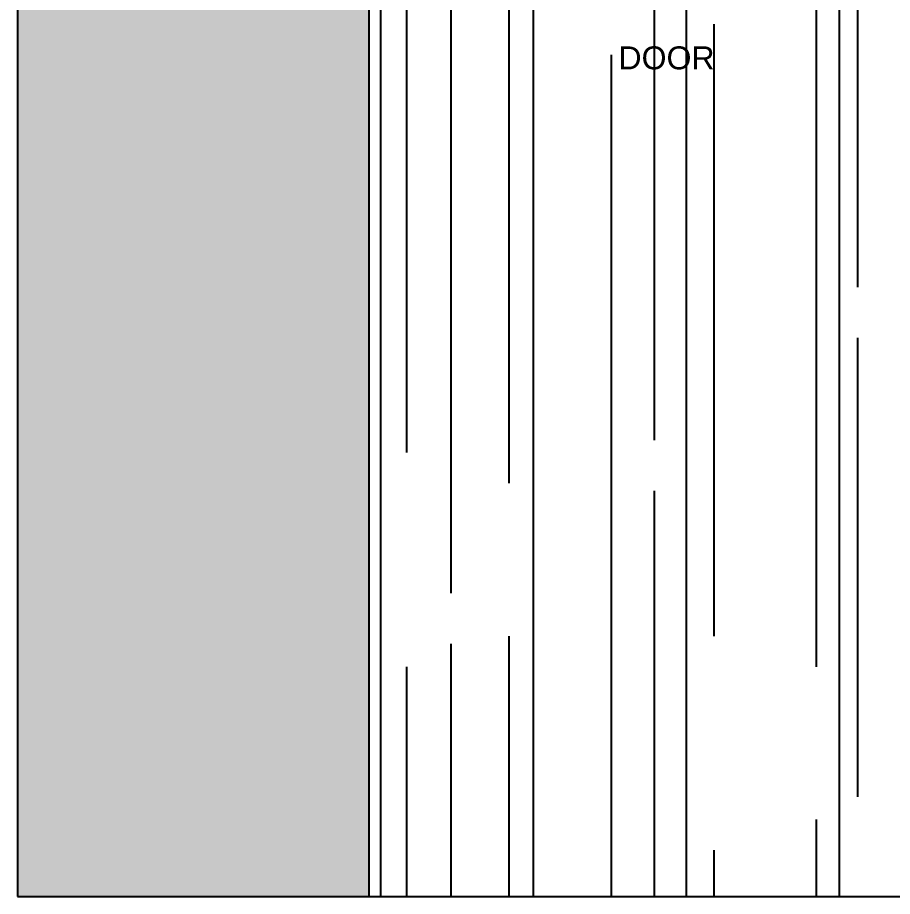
# Model space of a CAD drawing. Header units: inches. Extents: x 15448 to 46480, y -8154 to 0.
# Drawn here: x 17691.2 to 17748.4, y -1802.3 to -1744.9 of the extents above; entities that cross this region are included whole.
import ezdxf

# ---------------------------------------------------------------- set-up
doc = ezdxf.new("R2010")
doc.units = ezdxf.units.IN
doc.header["$MEASUREMENT"] = 0
doc.layers.add('IEL-HATCH-002', color=7, linetype='Continuous')
doc.layers.add('PDF4_Text', color=7, linetype='Continuous')
doc.styles.add('PDF Arial', font='arial.ttf')

msp = doc.modelspace()

# ---------------------------------------------------------------- hatches: boundary and pattern name
at = {"layer": 'IEL-HATCH-002', "true_color": 0xefebe6, "transparency": 33554687}
h = msp.add_hatch(color=7, dxfattribs=at)
h.dxf.hatch_style = 1
h.paths.add_polyline_path([(17714.18194405507, -1706.305816504342), (17750.18194405507, -1706.305816504342), (17750.18194405507, -1682.305816504342), (17714.18194405507, -1682.305816504342), (17691.18194405507, -1682.305816504342), (17691.18194405507, -1802.305816504342), (17714.18194405507, -1802.305816504342)])
at = {"layer": 'IEL-HATCH-002', "true_color": 0x755f48, "transparency": 33554687}
h = msp.add_hatch(dxfattribs=at)
h.set_pattern_fill('AR-RROOF', color=37, scale=10, angle=90)
h.set_pattern_definition([(90, (1604.907876688614, 263.6941738497062), (-9.999999999999998, 22), [150, -20, 50, -10]), (90, (1599.907876688614, 276.9941738497064), (-13.3, -10), [30, -3.3, 60, -7.5]), (90, (1596.407876688614, 268.6941738497062), (-6.699999999999997, 52), [80, -14, 40, -10])])
h.paths.add_polyline_path([(17750.18194405507, -1706.305816504342), (17714.18194405507, -1706.305816504342), (17714.18194405507, -1802.305816504342), (17750.18194405507, -1802.305816504342)])

# ---------------------------------------------------------------- linework, layer by layer
for p, q in [((17691.18194405507, -1682.305816504342), (17691.18194405507, -1802.305816504342)), ((17714.18194405507, -1802.305816504342), (17714.18194405507, -1706.305816504341)), ((17691.18194405507, -1802.305816504342), (17750.18194405507, -1802.305816504342))]:
    msp.add_line(p, q)

# ---------------------------------------------------------------- texts
at = {"layer": 'PDF4_Text', "lineweight": 5, "insert": (17730.47431447452, -1748.254665499448), "char_height": 1.5, "attachment_point": 7, "style": 'PDF Arial'}
msp.add_mtext('\\pxqc;DOOR', dxfattribs=at)

doc.saveas('drawing.dxf')
